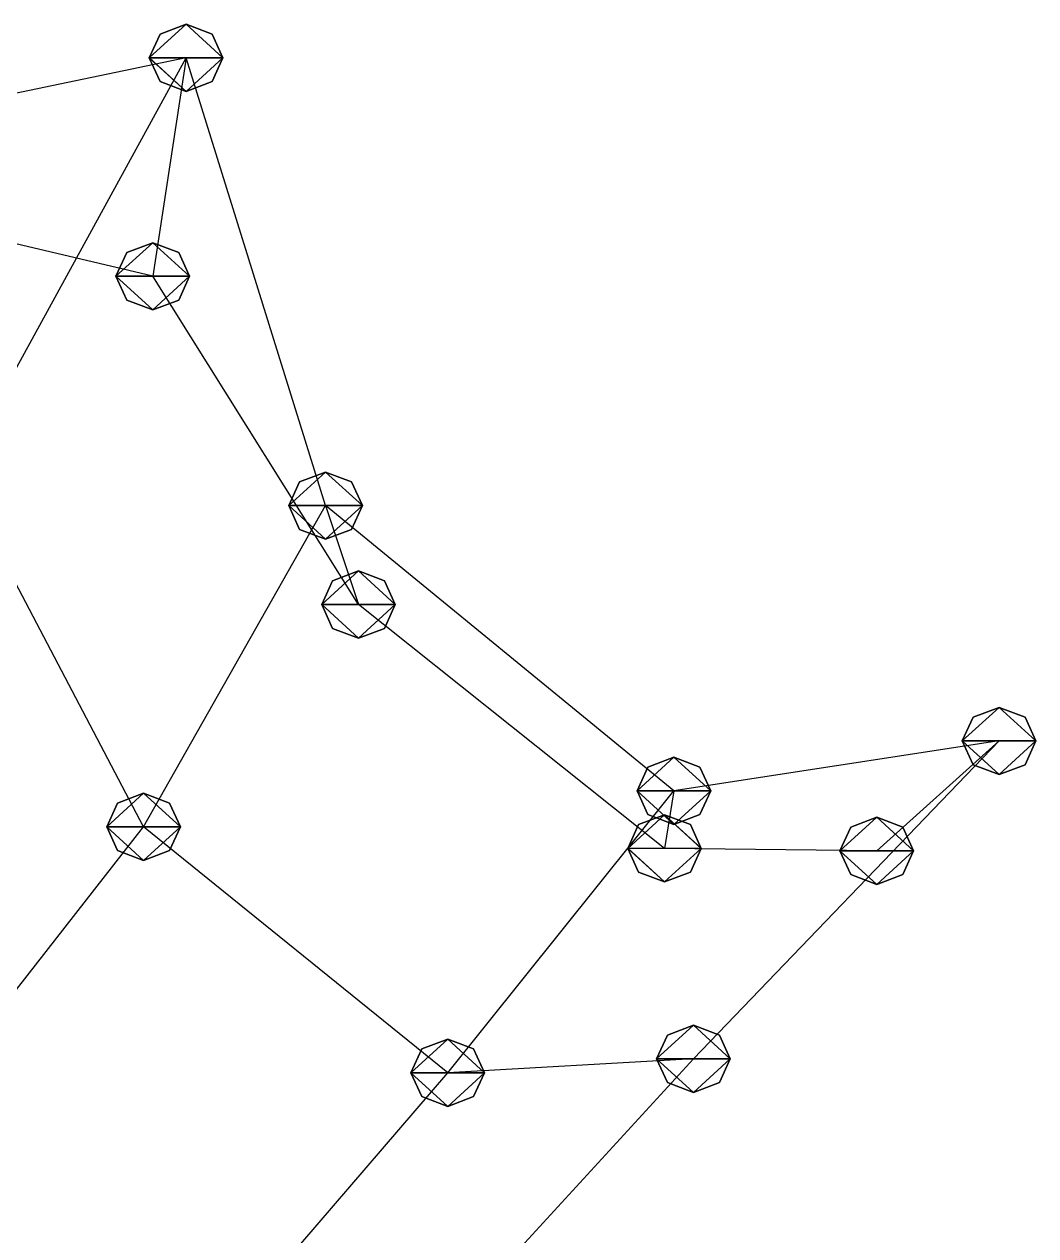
# Model space of a CAD drawing. Header units: metres. Extents: x -61 to 61, y -50 to 61.
# Drawn here: x 33.68 to 61.2, y -8.86 to 24.09 of the extents above; entities that cross this region are included whole.
import ezdxf

# ---------------------------------------------------------------- set-up
doc = ezdxf.new("R2010")
doc.units = ezdxf.units.M

msp = doc.modelspace()

# ---------------------------------------------------------------- linework, layer by layer
for p, q in [((38.0863, 24.092794, -208.52098), (37.379192, 23.82503, -208.40228)), ((38.0863, 24.092794, -208.52098), (37.379192, 23.82503, -208.40228)), ((38.793407, 23.82503, -208.40228), (38.0863, 24.092794, -208.52098)), ((38.793407, 23.82503, -208.40228), (38.0863, 24.092794, -208.52098)), ((37.379192, 23.82503, -208.40228), (37.0863, 23.178589, -208.11572)), ((37.379192, 23.82503, -208.40228), (37.0863, 23.178589, -208.11572)), ((39.0863, 23.178589, -208.11572), (38.793407, 23.82503, -208.40228)), ((39.0863, 23.178589, -208.11572), (38.793407, 23.82503, -208.40228)), ((38.0863, 23.178589, -208.11572), (29.584003, 21.404419, -195.47415)), ((31.888405, 11.861488, -197.41187), (38.0863, 23.178589, -208.11572)), ((37.0863, 23.178589, -208.11572), (37.379192, 22.532148, -207.82916)), ((37.0863, 23.178589, -208.11572), (37.379192, 22.532148, -207.82916)), ((38.0863, 23.178589, -208.11572), (37.179287, 17.238068, -194.80096)), ((41.88121, 11.001137, -199.88255), (38.0863, 23.178589, -208.11572)), ((38.793407, 22.532148, -207.82916), (39.0863, 23.178589, -208.11572)), ((38.793407, 22.532148, -207.82916), (39.0863, 23.178589, -208.11572)), ((37.379192, 22.532148, -207.82916), (38.0863, 22.264383, -207.71046)), ((37.379192, 22.532148, -207.82916), (38.0863, 22.264383, -207.71046)), ((38.0863, 22.264383, -207.71046), (38.793407, 22.532148, -207.82916)), ((38.0863, 22.264383, -207.71046), (38.793407, 22.532148, -207.82916)), ((37.179287, 17.238068, -194.80096), (30.317818, 18.8639, -185.14029)), ((37.179287, 18.152273, -195.20622), (36.47218, 17.884508, -195.08752)), ((37.179287, 18.152273, -195.20622), (36.47218, 17.884508, -195.08752)), ((37.886395, 17.884508, -195.08752), (37.179287, 18.152273, -195.20622)), ((37.886395, 17.884508, -195.08752), (37.179287, 18.152273, -195.20622)), ((36.47218, 17.884508, -195.08752), (36.179287, 17.238068, -194.80096)), ((36.47218, 17.884508, -195.08752), (36.179287, 17.238068, -194.80096)), ((38.179287, 17.238068, -194.80096), (37.886395, 17.884508, -195.08752)), ((38.179287, 17.238068, -194.80096), (37.886395, 17.884508, -195.08752)), ((36.179287, 17.238068, -194.80096), (36.47218, 16.591627, -194.5144)), ((36.179287, 17.238068, -194.80096), (36.47218, 16.591627, -194.5144)), ((42.777344, 8.309502, -189.57152), (37.179287, 17.238068, -194.80096)), ((37.886395, 16.591627, -194.5144), (38.179287, 17.238068, -194.80096)), ((37.886395, 16.591627, -194.5144), (38.179287, 17.238068, -194.80096)), ((36.47218, 16.591627, -194.5144), (37.179287, 16.323862, -194.3957)), ((36.47218, 16.591627, -194.5144), (37.179287, 16.323862, -194.3957)), ((37.179287, 16.323862, -194.3957), (37.886395, 16.591627, -194.5144)), ((37.179287, 16.323862, -194.3957), (37.886395, 16.591627, -194.5144)), ((36.93062, 2.2652435, -193.23547), (31.888405, 11.861488, -197.41187)), ((41.88121, 11.915342, -200.28781), (41.174103, 11.647577, -200.16911)), ((41.88121, 11.915342, -200.28781), (41.174103, 11.647577, -200.16911)), ((42.588318, 11.647577, -200.16911), (41.88121, 11.915342, -200.28781)), ((42.588318, 11.647577, -200.16911), (41.88121, 11.915342, -200.28781)), ((41.174103, 11.647577, -200.16911), (40.88121, 11.001137, -199.88255)), ((41.174103, 11.647577, -200.16911), (40.88121, 11.001137, -199.88255)), ((42.88121, 11.001137, -199.88255), (42.588318, 11.647577, -200.16911)), ((42.88121, 11.001137, -199.88255), (42.588318, 11.647577, -200.16911)), ((36.93062, 2.2652435, -193.23547), (41.88121, 11.001137, -199.88255)), ((40.88121, 11.001137, -199.88255), (41.174103, 10.354696, -199.596)), ((40.88121, 11.001137, -199.88255), (41.174103, 10.354696, -199.596)), ((51.358074, 3.2433395, -203.62285), (41.88121, 11.001137, -199.88255)), ((41.88121, 11.001137, -199.88255), (42.777344, 8.309502, -189.57152)), ((42.588318, 10.354696, -199.596), (42.88121, 11.001137, -199.88255)), ((42.588318, 10.354696, -199.596), (42.88121, 11.001137, -199.88255)), ((41.174103, 10.354696, -199.596), (41.88121, 10.086931, -199.4773)), ((41.174103, 10.354696, -199.596), (41.88121, 10.086931, -199.4773)), ((41.88121, 10.086931, -199.4773), (42.588318, 10.354696, -199.596)), ((41.88121, 10.086931, -199.4773), (42.588318, 10.354696, -199.596)), ((42.070236, 8.955942, -189.85808), (41.777344, 8.309502, -189.57152)), ((42.070236, 8.955942, -189.85808), (41.777344, 8.309502, -189.57152)), ((42.777344, 9.223707, -189.97678), (42.070236, 8.955942, -189.85808)), ((42.777344, 9.223707, -189.97678), (42.070236, 8.955942, -189.85808)), ((43.48445, 8.955942, -189.85808), (42.777344, 9.223707, -189.97678)), ((43.48445, 8.955942, -189.85808), (42.777344, 9.223707, -189.97678)), ((43.777344, 8.309502, -189.57152), (43.48445, 8.955942, -189.85808)), ((43.777344, 8.309502, -189.57152), (43.48445, 8.955942, -189.85808)), ((41.777344, 8.309502, -189.57152), (42.070236, 7.663061, -189.28496)), ((41.777344, 8.309502, -189.57152), (42.070236, 7.663061, -189.28496)), ((51.10154, 1.6810913, -193.09087), (42.777344, 8.309502, -189.57152)), ((43.48445, 7.663061, -189.28496), (43.777344, 8.309502, -189.57152)), ((43.48445, 7.663061, -189.28496), (43.777344, 8.309502, -189.57152)), ((42.070236, 7.663061, -189.28496), (42.777344, 7.3952966, -189.16626)), ((42.070236, 7.663061, -189.28496), (42.777344, 7.3952966, -189.16626)), ((42.777344, 7.3952966, -189.16626), (43.48445, 7.663061, -189.28496)), ((42.777344, 7.3952966, -189.16626), (43.48445, 7.663061, -189.28496)), ((60.200924, 5.515096, -216.63348), (59.493816, 5.2473316, -216.51479)), ((60.200924, 5.515096, -216.63348), (59.493816, 5.2473316, -216.51479)), ((60.90803, 5.2473316, -216.51479), (60.200924, 5.515096, -216.63348)), ((60.90803, 5.2473316, -216.51479), (60.200924, 5.515096, -216.63348)), ((59.493816, 5.2473316, -216.51479), (59.200924, 4.600891, -216.22823)), ((59.493816, 5.2473316, -216.51479), (59.200924, 4.600891, -216.22823)), ((61.200924, 4.600891, -216.22823), (60.90803, 5.2473316, -216.51479)), ((61.200924, 4.600891, -216.22823), (60.90803, 5.2473316, -216.51479)), ((60.200924, 4.600891, -216.22823), (51.358074, 3.2433395, -203.62285)), ((51.88676, -4.0426865, -206.20111), (60.200924, 4.600891, -216.22823)), ((60.200924, 4.600891, -216.22823), (56.873985, 1.6147499, -203.38182)), ((59.200924, 4.600891, -216.22823), (59.493816, 3.9544504, -215.94167)), ((59.200924, 4.600891, -216.22823), (59.493816, 3.9544504, -215.94167)), ((60.90803, 3.9544506, -215.94167), (61.200924, 4.600891, -216.22823)), ((60.90803, 3.9544506, -215.94167), (61.200924, 4.600891, -216.22823)), ((51.358074, 4.1575446, -204.0281), (50.650967, 3.88978, -203.90941)), ((51.358074, 4.1575446, -204.0281), (50.650967, 3.88978, -203.90941)), ((52.06518, 3.88978, -203.90941), (51.358074, 4.1575446, -204.0281)), ((52.06518, 3.88978, -203.90941), (51.358074, 4.1575446, -204.0281)), ((59.493816, 3.9544504, -215.94167), (60.200924, 3.686686, -215.82297)), ((59.493816, 3.9544504, -215.94167), (60.200924, 3.686686, -215.82297)), ((60.200924, 3.686686, -215.82297), (60.90803, 3.9544506, -215.94167)), ((60.200924, 3.686686, -215.82297), (60.90803, 3.9544506, -215.94167)), ((50.650967, 3.88978, -203.90941), (50.358074, 3.2433395, -203.62285)), ((50.650967, 3.88978, -203.90941), (50.358074, 3.2433395, -203.62285)), ((52.358074, 3.2433395, -203.62285), (52.06518, 3.88978, -203.90941)), ((52.358074, 3.2433395, -203.62285), (52.06518, 3.88978, -203.90941)), ((36.93062, 3.1794486, -193.64073), (36.22351, 2.911684, -193.52203)), ((36.93062, 3.1794486, -193.64073), (36.22351, 2.911684, -193.52203)), ((37.637726, 2.911684, -193.52203), (36.93062, 3.1794486, -193.64073)), ((37.637726, 2.911684, -193.52203), (36.93062, 3.1794486, -193.64073)), ((45.202286, -4.4221497, -196.72389), (51.358074, 3.2433395, -203.62285)), ((50.358074, 3.2433395, -203.62285), (50.650967, 2.5968988, -203.33629)), ((50.358074, 3.2433395, -203.62285), (50.650967, 2.5968988, -203.33629)), ((51.358074, 3.2433395, -203.62285), (51.10154, 1.6810913, -193.09087)), ((52.06518, 2.596899, -203.33629), (52.358074, 3.2433395, -203.62285)), ((52.06518, 2.596899, -203.33629), (52.358074, 3.2433395, -203.62285)), ((36.22351, 2.911684, -193.52203), (35.93062, 2.2652435, -193.23547)), ((36.22351, 2.911684, -193.52203), (35.93062, 2.2652435, -193.23547)), ((37.93062, 2.2652435, -193.23547), (37.637726, 2.911684, -193.52203)), ((37.93062, 2.2652435, -193.23547), (37.637726, 2.911684, -193.52203)), ((50.394432, 2.3275318, -193.37743), (50.10154, 1.6810913, -193.09087)), ((50.394432, 2.3275318, -193.37743), (50.10154, 1.6810913, -193.09087)), ((51.10154, 2.5952964, -193.49612), (50.394432, 2.3275318, -193.37743)), ((51.10154, 2.5952964, -193.49612), (50.394432, 2.3275318, -193.37743)), ((50.650967, 2.5968988, -203.33629), (51.358074, 2.3291345, -203.21759)), ((50.650967, 2.5968988, -203.33629), (51.358074, 2.3291345, -203.21759)), ((51.808647, 2.3275318, -193.37743), (51.10154, 2.5952964, -193.49612)), ((51.808647, 2.3275318, -193.37743), (51.10154, 2.5952964, -193.49612)), ((51.358074, 2.3291345, -203.21759), (52.06518, 2.596899, -203.33629)), ((51.358074, 2.3291345, -203.21759), (52.06518, 2.596899, -203.33629)), ((52.10154, 1.6810913, -193.09087), (51.808647, 2.3275318, -193.37743)), ((52.10154, 1.6810913, -193.09087), (51.808647, 2.3275318, -193.37743)), ((56.873985, 2.528955, -203.78708), (56.166878, 2.2611904, -203.66838)), ((56.873985, 2.528955, -203.78708), (56.166878, 2.2611904, -203.66838)), ((57.581093, 2.2611904, -203.66838), (56.873985, 2.528955, -203.78708)), ((57.581093, 2.2611904, -203.66838), (56.873985, 2.528955, -203.78708)), ((29.811018, -6.824978, -191.51657), (36.93062, 2.2652435, -193.23547)), ((35.93062, 2.2652435, -193.23547), (36.22351, 1.6188028, -192.94891)), ((35.93062, 2.2652435, -193.23547), (36.22351, 1.6188028, -192.94891)), ((45.202286, -4.4221497, -196.72389), (36.93062, 2.2652435, -193.23547)), ((37.637726, 1.6188029, -192.94891), (37.93062, 2.2652435, -193.23547)), ((37.637726, 1.6188029, -192.94891), (37.93062, 2.2652435, -193.23547)), ((56.166878, 2.2611904, -203.66838), (55.873985, 1.6147499, -203.38182)), ((56.166878, 2.2611904, -203.66838), (55.873985, 1.6147499, -203.38182)), ((57.873985, 1.6147499, -203.38182), (57.581093, 2.2611904, -203.66838)), ((57.873985, 1.6147499, -203.38182), (57.581093, 2.2611904, -203.66838)), ((50.10154, 1.6810913, -193.09087), (50.394432, 1.0346506, -192.8043)), ((50.10154, 1.6810913, -193.09087), (50.394432, 1.0346506, -192.8043)), ((56.873985, 1.6147499, -203.38182), (51.10154, 1.6810913, -193.09087)), ((51.808647, 1.0346507, -192.8043), (52.10154, 1.6810913, -193.09087)), ((51.808647, 1.0346507, -192.8043), (52.10154, 1.6810913, -193.09087)), ((36.22351, 1.6188028, -192.94891), (36.93062, 1.3510385, -192.83022)), ((36.22351, 1.6188028, -192.94891), (36.93062, 1.3510385, -192.83022)), ((36.93062, 1.3510385, -192.83022), (37.637726, 1.6188029, -192.94891)), ((36.93062, 1.3510385, -192.83022), (37.637726, 1.6188029, -192.94891)), ((55.873985, 1.6147499, -203.38182), (56.166878, 0.9683092, -203.09526)), ((55.873985, 1.6147499, -203.38182), (56.166878, 0.9683092, -203.09526)), ((57.581093, 0.9683093, -203.09526), (57.873985, 1.6147499, -203.38182)), ((57.581093, 0.9683093, -203.09526), (57.873985, 1.6147499, -203.38182)), ((50.394432, 1.0346506, -192.8043), (51.10154, 0.7668862, -192.68561)), ((50.394432, 1.0346506, -192.8043), (51.10154, 0.7668862, -192.68561)), ((51.10154, 0.7668862, -192.68561), (51.808647, 1.0346507, -192.8043)), ((51.10154, 0.7668862, -192.68561), (51.808647, 1.0346507, -192.8043)), ((56.166878, 0.9683092, -203.09526), (56.873985, 0.7005448, -202.97656)), ((56.166878, 0.9683092, -203.09526), (56.873985, 0.7005448, -202.97656)), ((56.873985, 0.7005448, -202.97656), (57.581093, 0.9683093, -203.09526)), ((56.873985, 0.7005448, -202.97656), (57.581093, 0.9683093, -203.09526)), ((51.88676, -3.1284814, -206.60637), (51.179653, -3.396246, -206.48767)), ((51.88676, -3.1284814, -206.60637), (51.179653, -3.396246, -206.48767)), ((52.59387, -3.396246, -206.48767), (51.88676, -3.1284814, -206.60637)), ((52.59387, -3.396246, -206.48767), (51.88676, -3.1284814, -206.60637)), ((45.202286, -3.5079446, -197.12915), (44.49518, -3.7757092, -197.01045)), ((45.202286, -3.5079446, -197.12915), (44.49518, -3.7757092, -197.01045)), ((45.909393, -3.7757092, -197.01045), (45.202286, -3.5079446, -197.12915)), ((45.909393, -3.7757092, -197.01045), (45.202286, -3.5079446, -197.12915)), ((51.179653, -3.396246, -206.48767), (50.88676, -4.0426865, -206.20111)), ((51.179653, -3.396246, -206.48767), (50.88676, -4.0426865, -206.20111)), ((52.88676, -4.0426865, -206.20111), (52.59387, -3.396246, -206.48767)), ((52.88676, -4.0426865, -206.20111), (52.59387, -3.396246, -206.48767)), ((44.49518, -3.7757092, -197.01045), (44.202286, -4.4221497, -196.72389)), ((44.49518, -3.7757092, -197.01045), (44.202286, -4.4221497, -196.72389)), ((46.202286, -4.4221497, -196.72389), (45.909393, -3.7757092, -197.01045)), ((46.202286, -4.4221497, -196.72389), (45.909393, -3.7757092, -197.01045)), ((43.13606, -13.591709, -204.21805), (51.88676, -4.0426865, -206.20111)), ((51.88676, -4.0426865, -206.20111), (45.202286, -4.4221497, -196.72389)), ((50.88676, -4.0426865, -206.20111), (51.179653, -4.689127, -205.91455)), ((50.88676, -4.0426865, -206.20111), (51.179653, -4.689127, -205.91455)), ((52.59387, -4.689127, -205.91455), (52.88676, -4.0426865, -206.20111)), ((52.59387, -4.689127, -205.91455), (52.88676, -4.0426865, -206.20111)), ((37.693893, -13.165009, -194.91241), (45.202286, -4.4221497, -196.72389)), ((44.202286, -4.4221497, -196.72389), (44.49518, -5.06859, -196.43733)), ((44.202286, -4.4221497, -196.72389), (44.49518, -5.06859, -196.43733)), ((45.909393, -5.06859, -196.43733), (46.202286, -4.4221497, -196.72389)), ((45.909393, -5.06859, -196.43733), (46.202286, -4.4221497, -196.72389)), ((51.179653, -4.689127, -205.91455), (51.88676, -4.9568915, -205.79585)), ((51.179653, -4.689127, -205.91455), (51.88676, -4.9568915, -205.79585)), ((51.88676, -4.9568915, -205.79585), (52.59387, -4.689127, -205.91455)), ((51.88676, -4.9568915, -205.79585), (52.59387, -4.689127, -205.91455)), ((44.49518, -5.06859, -196.43733), (45.202286, -5.3363547, -196.31863)), ((44.49518, -5.06859, -196.43733), (45.202286, -5.3363547, -196.31863)), ((45.202286, -5.3363547, -196.31863), (45.909393, -5.06859, -196.43733)), ((45.202286, -5.3363547, -196.31863), (45.909393, -5.06859, -196.43733))]:
    msp.add_line(p, q)
for points in [[(37.0863, 23.178589, -208.11572), (37.379192, 23.82503, -208.40228), (38.0863, 24.092794, -208.52098), (38.0864, 24.092894, -208.52087)], [(37.0863, 23.178589, -208.11572), (37.379192, 23.82503, -208.40228), (38.0863, 24.092794, -208.52098), (38.0864, 24.092894, -208.52087)], [(37.0863, 23.178589, -208.11572), (38.0863, 24.092794, -208.52098), (39.0863, 23.178589, -208.11572), (39.0864, 23.178688, -208.11562)], [(37.0863, 23.178589, -208.11572), (38.0863, 24.092794, -208.52098), (39.0863, 23.178589, -208.11572), (39.0864, 23.178688, -208.11562)], [(38.0863, 24.092794, -208.52098), (38.793407, 23.82503, -208.40228), (39.0863, 23.178589, -208.11572), (39.0864, 23.178688, -208.11562)], [(38.0863, 24.092794, -208.52098), (38.793407, 23.82503, -208.40228), (39.0863, 23.178589, -208.11572), (39.0864, 23.178688, -208.11562)], [(38.0863, 22.264383, -207.71046), (37.379192, 22.532148, -207.82916), (37.0863, 23.178589, -208.11572), (37.0864, 23.178688, -208.11562)], [(39.0863, 23.178589, -208.11572), (38.0863, 22.264383, -207.71046), (37.0863, 23.178589, -208.11572), (37.0864, 23.178688, -208.11562)], [(38.0863, 22.264383, -207.71046), (37.379192, 22.532148, -207.82916), (37.0863, 23.178589, -208.11572), (37.0864, 23.178688, -208.11562)], [(39.0863, 23.178589, -208.11572), (38.0863, 22.264383, -207.71046), (37.0863, 23.178589, -208.11572), (37.0864, 23.178688, -208.11562)], [(39.0863, 23.178589, -208.11572), (38.793407, 22.532148, -207.82916), (38.0863, 22.264383, -207.71046), (38.0864, 22.264482, -207.71036)], [(39.0863, 23.178589, -208.11572), (38.793407, 22.532148, -207.82916), (38.0863, 22.264383, -207.71046), (38.0864, 22.264482, -207.71036)], [(36.179287, 17.238068, -194.80096), (36.47218, 17.884508, -195.08752), (37.179287, 18.152273, -195.20622), (37.179386, 18.152372, -195.20612)], [(36.179287, 17.238068, -194.80096), (36.47218, 17.884508, -195.08752), (37.179287, 18.152273, -195.20622), (37.179386, 18.152372, -195.20612)], [(36.179287, 17.238068, -194.80096), (37.179287, 18.152273, -195.20622), (38.179287, 17.238068, -194.80096), (38.179386, 17.238167, -194.80086)], [(36.179287, 17.238068, -194.80096), (37.179287, 18.152273, -195.20622), (38.179287, 17.238068, -194.80096), (38.179386, 17.238167, -194.80086)], [(37.179287, 18.152273, -195.20622), (37.886395, 17.884508, -195.08752), (38.179287, 17.238068, -194.80096), (38.179386, 17.238167, -194.80086)], [(37.179287, 18.152273, -195.20622), (37.886395, 17.884508, -195.08752), (38.179287, 17.238068, -194.80096), (38.179386, 17.238167, -194.80086)], [(37.179287, 16.323862, -194.3957), (36.47218, 16.591627, -194.5144), (36.179287, 17.238068, -194.80096), (36.179386, 17.238167, -194.80086)], [(38.179287, 17.238068, -194.80096), (37.179287, 16.323862, -194.3957), (36.179287, 17.238068, -194.80096), (36.179386, 17.238167, -194.80086)], [(37.179287, 16.323862, -194.3957), (36.47218, 16.591627, -194.5144), (36.179287, 17.238068, -194.80096), (36.179386, 17.238167, -194.80086)], [(38.179287, 17.238068, -194.80096), (37.179287, 16.323862, -194.3957), (36.179287, 17.238068, -194.80096), (36.179386, 17.238167, -194.80086)], [(38.179287, 17.238068, -194.80096), (37.886395, 16.591627, -194.5144), (37.179287, 16.323862, -194.3957), (37.179386, 16.323961, -194.3956)], [(38.179287, 17.238068, -194.80096), (37.886395, 16.591627, -194.5144), (37.179287, 16.323862, -194.3957), (37.179386, 16.323961, -194.3956)], [(40.88121, 11.001137, -199.88255), (41.174103, 11.647577, -200.16911), (41.88121, 11.915342, -200.28781), (41.88131, 11.915442, -200.2877)], [(40.88121, 11.001137, -199.88255), (41.174103, 11.647577, -200.16911), (41.88121, 11.915342, -200.28781), (41.88131, 11.915442, -200.2877)], [(40.88121, 11.001137, -199.88255), (41.88121, 11.915342, -200.28781), (42.88121, 11.001137, -199.88255), (42.88131, 11.001237, -199.88245)], [(40.88121, 11.001137, -199.88255), (41.88121, 11.915342, -200.28781), (42.88121, 11.001137, -199.88255), (42.88131, 11.001237, -199.88245)], [(41.88121, 11.915342, -200.28781), (42.588318, 11.647577, -200.16911), (42.88121, 11.001137, -199.88255), (42.88131, 11.001237, -199.88245)], [(41.88121, 11.915342, -200.28781), (42.588318, 11.647577, -200.16911), (42.88121, 11.001137, -199.88255), (42.88131, 11.001237, -199.88245)], [(41.88121, 10.086931, -199.4773), (41.174103, 10.354696, -199.596), (40.88121, 11.001137, -199.88255), (40.88131, 11.001237, -199.88245)], [(42.88121, 11.001137, -199.88255), (41.88121, 10.086931, -199.4773), (40.88121, 11.001137, -199.88255), (40.88131, 11.001237, -199.88245)], [(41.88121, 10.086931, -199.4773), (41.174103, 10.354696, -199.596), (40.88121, 11.001137, -199.88255), (40.88131, 11.001237, -199.88245)], [(42.88121, 11.001137, -199.88255), (41.88121, 10.086931, -199.4773), (40.88121, 11.001137, -199.88255), (40.88131, 11.001237, -199.88245)], [(42.88121, 11.001137, -199.88255), (42.588318, 10.354696, -199.596), (41.88121, 10.086931, -199.4773), (41.88131, 10.087031, -199.47719)], [(42.88121, 11.001137, -199.88255), (42.588318, 10.354696, -199.596), (41.88121, 10.086931, -199.4773), (41.88131, 10.087031, -199.47719)], [(41.777344, 8.309502, -189.57152), (42.070236, 8.955942, -189.85808), (42.777344, 9.223707, -189.97678), (42.777443, 9.223807, -189.97667)], [(41.777344, 8.309502, -189.57152), (42.070236, 8.955942, -189.85808), (42.777344, 9.223707, -189.97678), (42.777443, 9.223807, -189.97667)], [(41.777344, 8.309502, -189.57152), (42.777344, 9.223707, -189.97678), (43.777344, 8.309502, -189.57152), (43.777443, 8.309602, -189.57141)], [(41.777344, 8.309502, -189.57152), (42.777344, 9.223707, -189.97678), (43.777344, 8.309502, -189.57152), (43.777443, 8.309602, -189.57141)], [(42.777344, 9.223707, -189.97678), (43.48445, 8.955942, -189.85808), (43.777344, 8.309502, -189.57152), (43.777443, 8.309602, -189.57141)], [(42.777344, 9.223707, -189.97678), (43.48445, 8.955942, -189.85808), (43.777344, 8.309502, -189.57152), (43.777443, 8.309602, -189.57141)], [(42.777344, 7.3952966, -189.16626), (42.070236, 7.663061, -189.28496), (41.777344, 8.309502, -189.57152), (41.777443, 8.309602, -189.57141)], [(43.777344, 8.309502, -189.57152), (42.777344, 7.3952966, -189.16626), (41.777344, 8.309502, -189.57152), (41.777443, 8.309602, -189.57141)], [(42.777344, 7.3952966, -189.16626), (42.070236, 7.663061, -189.28496), (41.777344, 8.309502, -189.57152), (41.777443, 8.309602, -189.57141)], [(43.777344, 8.309502, -189.57152), (42.777344, 7.3952966, -189.16626), (41.777344, 8.309502, -189.57152), (41.777443, 8.309602, -189.57141)], [(43.777344, 8.309502, -189.57152), (43.48445, 7.663061, -189.28496), (42.777344, 7.3952966, -189.16626), (42.777443, 7.3953967, -189.16615)], [(43.777344, 8.309502, -189.57152), (43.48445, 7.663061, -189.28496), (42.777344, 7.3952966, -189.16626), (42.777443, 7.3953967, -189.16615)], [(59.200924, 4.600891, -216.22823), (59.493816, 5.2473316, -216.51479), (60.200924, 5.515096, -216.63348), (60.201023, 5.5151963, -216.63338)], [(59.200924, 4.600891, -216.22823), (59.493816, 5.2473316, -216.51479), (60.200924, 5.515096, -216.63348), (60.201023, 5.5151963, -216.63338)], [(59.200924, 4.600891, -216.22823), (60.200924, 5.515096, -216.63348), (61.200924, 4.600891, -216.22823), (61.201023, 4.6009912, -216.22812)], [(59.200924, 4.600891, -216.22823), (60.200924, 5.515096, -216.63348), (61.200924, 4.600891, -216.22823), (61.201023, 4.6009912, -216.22812)], [(60.200924, 5.515096, -216.63348), (60.90803, 5.2473316, -216.51479), (61.200924, 4.600891, -216.22823), (61.201023, 4.6009912, -216.22812)], [(60.200924, 5.515096, -216.63348), (60.90803, 5.2473316, -216.51479), (61.200924, 4.600891, -216.22823), (61.201023, 4.6009912, -216.22812)], [(60.200924, 3.686686, -215.82297), (59.493816, 3.9544504, -215.94167), (59.200924, 4.600891, -216.22823), (59.201023, 4.6009912, -216.22812)], [(61.200924, 4.600891, -216.22823), (60.200924, 3.686686, -215.82297), (59.200924, 4.600891, -216.22823), (59.201023, 4.6009912, -216.22812)], [(60.200924, 3.686686, -215.82297), (59.493816, 3.9544504, -215.94167), (59.200924, 4.600891, -216.22823), (59.201023, 4.6009912, -216.22812)], [(61.200924, 4.600891, -216.22823), (60.200924, 3.686686, -215.82297), (59.200924, 4.600891, -216.22823), (59.201023, 4.6009912, -216.22812)], [(61.200924, 4.600891, -216.22823), (60.90803, 3.9544506, -215.94167), (60.200924, 3.686686, -215.82297), (60.201023, 3.686786, -215.82286)], [(61.200924, 4.600891, -216.22823), (60.90803, 3.9544506, -215.94167), (60.200924, 3.686686, -215.82297), (60.201023, 3.686786, -215.82286)], [(50.358074, 3.2433395, -203.62285), (50.650967, 3.88978, -203.90941), (51.358074, 4.1575446, -204.0281), (51.358173, 4.1576447, -204.028)], [(50.358074, 3.2433395, -203.62285), (50.650967, 3.88978, -203.90941), (51.358074, 4.1575446, -204.0281), (51.358173, 4.1576447, -204.028)], [(50.358074, 3.2433395, -203.62285), (51.358074, 4.1575446, -204.0281), (52.358074, 3.2433395, -203.62285), (52.358173, 3.2434394, -203.62274)], [(50.358074, 3.2433395, -203.62285), (51.358074, 4.1575446, -204.0281), (52.358074, 3.2433395, -203.62285), (52.358173, 3.2434394, -203.62274)], [(51.358074, 4.1575446, -204.0281), (52.06518, 3.88978, -203.90941), (52.358074, 3.2433395, -203.62285), (52.358173, 3.2434394, -203.62274)], [(51.358074, 4.1575446, -204.0281), (52.06518, 3.88978, -203.90941), (52.358074, 3.2433395, -203.62285), (52.358173, 3.2434394, -203.62274)], [(35.93062, 2.2652435, -193.23547), (36.22351, 2.911684, -193.52203), (36.93062, 3.1794486, -193.64073), (36.930717, 3.1795485, -193.64062)], [(35.93062, 2.2652435, -193.23547), (36.22351, 2.911684, -193.52203), (36.93062, 3.1794486, -193.64073), (36.930717, 3.1795485, -193.64062)], [(35.93062, 2.2652435, -193.23547), (36.93062, 3.1794486, -193.64073), (37.93062, 2.2652435, -193.23547), (37.930717, 2.2653434, -193.23537)], [(35.93062, 2.2652435, -193.23547), (36.93062, 3.1794486, -193.64073), (37.93062, 2.2652435, -193.23547), (37.930717, 2.2653434, -193.23537)], [(36.93062, 3.1794486, -193.64073), (37.637726, 2.911684, -193.52203), (37.93062, 2.2652435, -193.23547), (37.930717, 2.2653434, -193.23537)], [(36.93062, 3.1794486, -193.64073), (37.637726, 2.911684, -193.52203), (37.93062, 2.2652435, -193.23547), (37.930717, 2.2653434, -193.23537)], [(51.358074, 2.3291345, -203.21759), (50.650967, 2.5968988, -203.33629), (50.358074, 3.2433395, -203.62285), (50.358173, 3.2434394, -203.62274)], [(52.358074, 3.2433395, -203.62285), (51.358074, 2.3291345, -203.21759), (50.358074, 3.2433395, -203.62285), (50.358173, 3.2434394, -203.62274)], [(51.358074, 2.3291345, -203.21759), (50.650967, 2.5968988, -203.33629), (50.358074, 3.2433395, -203.62285), (50.358173, 3.2434394, -203.62274)], [(52.358074, 3.2433395, -203.62285), (51.358074, 2.3291345, -203.21759), (50.358074, 3.2433395, -203.62285), (50.358173, 3.2434394, -203.62274)], [(52.358074, 3.2433395, -203.62285), (52.06518, 2.596899, -203.33629), (51.358074, 2.3291345, -203.21759), (51.358173, 2.3292344, -203.21748)], [(52.358074, 3.2433395, -203.62285), (52.06518, 2.596899, -203.33629), (51.358074, 2.3291345, -203.21759), (51.358173, 2.3292344, -203.21748)], [(50.10154, 1.6810913, -193.09087), (50.394432, 2.3275318, -193.37743), (51.10154, 2.5952964, -193.49612), (51.10164, 2.5953963, -193.49602)], [(50.10154, 1.6810913, -193.09087), (50.394432, 2.3275318, -193.37743), (51.10154, 2.5952964, -193.49612), (51.10164, 2.5953963, -193.49602)], [(50.10154, 1.6810913, -193.09087), (51.10154, 2.5952964, -193.49612), (52.10154, 1.6810913, -193.09087), (52.10164, 1.6811913, -193.09076)], [(50.10154, 1.6810913, -193.09087), (51.10154, 2.5952964, -193.49612), (52.10154, 1.6810913, -193.09087), (52.10164, 1.6811913, -193.09076)], [(51.10154, 2.5952964, -193.49612), (51.808647, 2.3275318, -193.37743), (52.10154, 1.6810913, -193.09087), (52.10164, 1.6811913, -193.09076)], [(51.10154, 2.5952964, -193.49612), (51.808647, 2.3275318, -193.37743), (52.10154, 1.6810913, -193.09087), (52.10164, 1.6811913, -193.09076)], [(55.873985, 1.6147499, -203.38182), (56.166878, 2.2611904, -203.66838), (56.873985, 2.528955, -203.78708), (56.874084, 2.5290549, -203.78697)], [(55.873985, 1.6147499, -203.38182), (56.166878, 2.2611904, -203.66838), (56.873985, 2.528955, -203.78708), (56.874084, 2.5290549, -203.78697)], [(55.873985, 1.6147499, -203.38182), (56.873985, 2.528955, -203.78708), (57.873985, 1.6147499, -203.38182), (57.874084, 1.6148499, -203.38171)], [(55.873985, 1.6147499, -203.38182), (56.873985, 2.528955, -203.78708), (57.873985, 1.6147499, -203.38182), (57.874084, 1.6148499, -203.38171)], [(56.873985, 2.528955, -203.78708), (57.581093, 2.2611904, -203.66838), (57.873985, 1.6147499, -203.38182), (57.874084, 1.6148499, -203.38171)], [(56.873985, 2.528955, -203.78708), (57.581093, 2.2611904, -203.66838), (57.873985, 1.6147499, -203.38182), (57.874084, 1.6148499, -203.38171)], [(36.93062, 1.3510385, -192.83022), (36.22351, 1.6188028, -192.94891), (35.93062, 2.2652435, -193.23547), (35.930717, 2.2653434, -193.23537)], [(37.93062, 2.2652435, -193.23547), (36.93062, 1.3510385, -192.83022), (35.93062, 2.2652435, -193.23547), (35.930717, 2.2653434, -193.23537)], [(36.93062, 1.3510385, -192.83022), (36.22351, 1.6188028, -192.94891), (35.93062, 2.2652435, -193.23547), (35.930717, 2.2653434, -193.23537)], [(37.93062, 2.2652435, -193.23547), (36.93062, 1.3510385, -192.83022), (35.93062, 2.2652435, -193.23547), (35.930717, 2.2653434, -193.23537)], [(37.93062, 2.2652435, -193.23547), (37.637726, 1.6188029, -192.94891), (36.93062, 1.3510385, -192.83022), (36.930717, 1.3511385, -192.83011)], [(37.93062, 2.2652435, -193.23547), (37.637726, 1.6188029, -192.94891), (36.93062, 1.3510385, -192.83022), (36.930717, 1.3511385, -192.83011)], [(51.10154, 0.7668862, -192.68561), (50.394432, 1.0346506, -192.8043), (50.10154, 1.6810913, -193.09087), (50.10164, 1.6811913, -193.09076)], [(52.10154, 1.6810913, -193.09087), (51.10154, 0.7668862, -192.68561), (50.10154, 1.6810913, -193.09087), (50.10164, 1.6811913, -193.09076)], [(51.10154, 0.7668862, -192.68561), (50.394432, 1.0346506, -192.8043), (50.10154, 1.6810913, -193.09087), (50.10164, 1.6811913, -193.09076)], [(52.10154, 1.6810913, -193.09087), (51.10154, 0.7668862, -192.68561), (50.10154, 1.6810913, -193.09087), (50.10164, 1.6811913, -193.09076)], [(52.10154, 1.6810913, -193.09087), (51.808647, 1.0346507, -192.8043), (51.10154, 0.7668862, -192.68561), (51.10164, 0.7669862, -192.6855)], [(52.10154, 1.6810913, -193.09087), (51.808647, 1.0346507, -192.8043), (51.10154, 0.7668862, -192.68561), (51.10164, 0.7669862, -192.6855)], [(56.873985, 0.7005448, -202.97656), (56.166878, 0.9683092, -203.09526), (55.873985, 1.6147499, -203.38182), (55.874084, 1.6148499, -203.38171)], [(57.873985, 1.6147499, -203.38182), (56.873985, 0.7005448, -202.97656), (55.873985, 1.6147499, -203.38182), (55.874084, 1.6148499, -203.38171)], [(56.873985, 0.7005448, -202.97656), (56.166878, 0.9683092, -203.09526), (55.873985, 1.6147499, -203.38182), (55.874084, 1.6148499, -203.38171)], [(57.873985, 1.6147499, -203.38182), (56.873985, 0.7005448, -202.97656), (55.873985, 1.6147499, -203.38182), (55.874084, 1.6148499, -203.38171)], [(57.873985, 1.6147499, -203.38182), (57.581093, 0.9683093, -203.09526), (56.873985, 0.7005448, -202.97656), (56.874084, 0.7006448, -202.97646)], [(57.873985, 1.6147499, -203.38182), (57.581093, 0.9683093, -203.09526), (56.873985, 0.7005448, -202.97656), (56.874084, 0.7006448, -202.97646)], [(50.88676, -4.0426865, -206.20111), (51.179653, -3.396246, -206.48767), (51.88676, -3.1284814, -206.60637), (51.88686, -3.1283815, -206.60626)], [(50.88676, -4.0426865, -206.20111), (51.179653, -3.396246, -206.48767), (51.88676, -3.1284814, -206.60637), (51.88686, -3.1283815, -206.60626)], [(50.88676, -4.0426865, -206.20111), (51.88676, -3.1284814, -206.60637), (52.88676, -4.0426865, -206.20111), (52.88686, -4.0425863, -206.201)], [(50.88676, -4.0426865, -206.20111), (51.88676, -3.1284814, -206.60637), (52.88676, -4.0426865, -206.20111), (52.88686, -4.0425863, -206.201)], [(51.88676, -3.1284814, -206.60637), (52.59387, -3.396246, -206.48767), (52.88676, -4.0426865, -206.20111), (52.88686, -4.0425863, -206.201)], [(51.88676, -3.1284814, -206.60637), (52.59387, -3.396246, -206.48767), (52.88676, -4.0426865, -206.20111), (52.88686, -4.0425863, -206.201)], [(44.202286, -4.4221497, -196.72389), (44.49518, -3.7757092, -197.01045), (45.202286, -3.5079446, -197.12915), (45.202385, -3.5078447, -197.12904)], [(44.202286, -4.4221497, -196.72389), (44.49518, -3.7757092, -197.01045), (45.202286, -3.5079446, -197.12915), (45.202385, -3.5078447, -197.12904)], [(44.202286, -4.4221497, -196.72389), (45.202286, -3.5079446, -197.12915), (46.202286, -4.4221497, -196.72389), (46.202385, -4.4220495, -196.72379)], [(44.202286, -4.4221497, -196.72389), (45.202286, -3.5079446, -197.12915), (46.202286, -4.4221497, -196.72389), (46.202385, -4.4220495, -196.72379)], [(45.202286, -3.5079446, -197.12915), (45.909393, -3.7757092, -197.01045), (46.202286, -4.4221497, -196.72389), (46.202385, -4.4220495, -196.72379)], [(45.202286, -3.5079446, -197.12915), (45.909393, -3.7757092, -197.01045), (46.202286, -4.4221497, -196.72389), (46.202385, -4.4220495, -196.72379)], [(51.88676, -4.9568915, -205.79585), (51.179653, -4.689127, -205.91455), (50.88676, -4.0426865, -206.20111), (50.88686, -4.0425863, -206.201)], [(52.88676, -4.0426865, -206.20111), (51.88676, -4.9568915, -205.79585), (50.88676, -4.0426865, -206.20111), (50.88686, -4.0425863, -206.201)], [(51.88676, -4.9568915, -205.79585), (51.179653, -4.689127, -205.91455), (50.88676, -4.0426865, -206.20111), (50.88686, -4.0425863, -206.201)], [(52.88676, -4.0426865, -206.20111), (51.88676, -4.9568915, -205.79585), (50.88676, -4.0426865, -206.20111), (50.88686, -4.0425863, -206.201)], [(52.88676, -4.0426865, -206.20111), (52.59387, -4.689127, -205.91455), (51.88676, -4.9568915, -205.79585), (51.88686, -4.9567914, -205.79575)], [(52.88676, -4.0426865, -206.20111), (52.59387, -4.689127, -205.91455), (51.88676, -4.9568915, -205.79585), (51.88686, -4.9567914, -205.79575)], [(45.202286, -5.3363547, -196.31863), (44.49518, -5.06859, -196.43733), (44.202286, -4.4221497, -196.72389), (44.202385, -4.4220495, -196.72379)], [(46.202286, -4.4221497, -196.72389), (45.202286, -5.3363547, -196.31863), (44.202286, -4.4221497, -196.72389), (44.202385, -4.4220495, -196.72379)], [(45.202286, -5.3363547, -196.31863), (44.49518, -5.06859, -196.43733), (44.202286, -4.4221497, -196.72389), (44.202385, -4.4220495, -196.72379)], [(46.202286, -4.4221497, -196.72389), (45.202286, -5.3363547, -196.31863), (44.202286, -4.4221497, -196.72389), (44.202385, -4.4220495, -196.72379)], [(46.202286, -4.4221497, -196.72389), (45.909393, -5.06859, -196.43733), (45.202286, -5.3363547, -196.31863), (45.202385, -5.3362546, -196.31853)], [(46.202286, -4.4221497, -196.72389), (45.909393, -5.06859, -196.43733), (45.202286, -5.3363547, -196.31863), (45.202385, -5.3362546, -196.31853)]]:
    msp.add_3dface(points)

doc.saveas('drawing.dxf')
